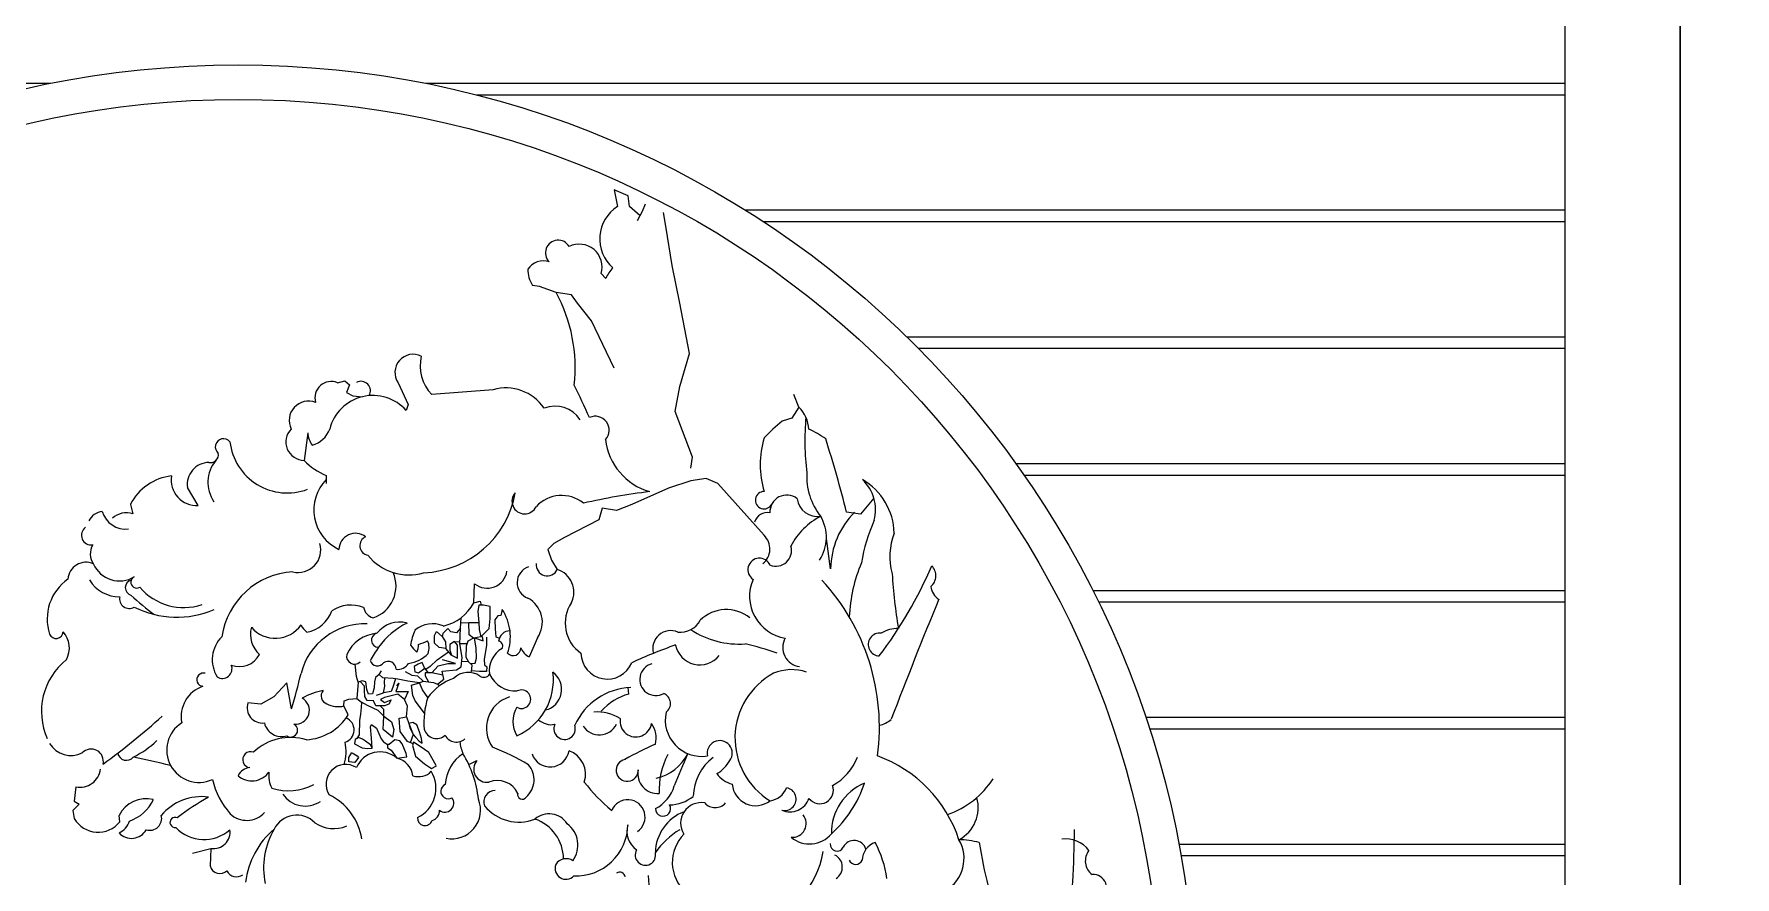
# Model space of a CAD drawing. Header units: metres. Extents: x -470123 to 52933, y -102805 to 420251.
# Drawn here: x 291 to 1765, y 1703 to 2434 of the extents above; entities that cross this region are included whole.
import ezdxf

# ---------------------------------------------------------------- set-up
doc = ezdxf.new("R2010")
doc.units = ezdxf.units.M
for name, color, linetype in [('3', 3, 'Continuous'), ('4', 4, 'Continuous'), ('7', 7, 'Continuous'), ('BH', 3, 'Continuous')]:
    doc.layers.add(name, color=color, linetype=linetype)

msp = doc.modelspace()

# ---------------------------------------------------------------- linework, layer by layer
at = {"layer": '3'}
for p, q in [((304.68, 2391.31), (-682.49, 2391.31)), ((1617.51, 2391.31), (630.35, 2391.31)), ((1617.51, 2381.31), (674.14, 2381.31)), ((1617.51, 2281.31), (907.36, 2281.31)), ((1617.51, 2271.31), (922.98, 2271.31)), ((1617.51, 2171.31), (1047.36, 2171.31)), ((1617.51, 2161.31), (1057.43, 2161.31)), ((1617.51, 2061.31), (1141.88, 2061.31)), ((1617.51, 2051.31), (1148.95, 2051.31)), ((1617.51, 1951.31), (1208.54, 1951.31)), ((1617.51, 1941.31), (1213.5, 1941.31)), ((1617.51, 1841.31), (1254.45, 1841.31)), ((1617.51, 1831.31), (1257.74, 1831.31)), ((1617.51, 1731.31), (1283.13, 1731.31)), ((1617.51, 1721.31), (1284.95, 1721.31))]:
    msp.add_line(p, q, dxfattribs=at)
at = {"layer": '4'}
msp.add_line((1717.51, 2827.44), (1717.51, 627.44), dxfattribs=at)
at = {"layer": '7'}
msp.add_lwpolyline([(1717.51, 2577.44), (1617.51, 2577.44), (1617.51, 627.44), (1717.51, 627.44)], close=True, dxfattribs=at)
for radius in [830, 800.02]:
    msp.add_circle((467.51, 1577.44), radius, dxfattribs=at)
at = {"layer": 'BH'}
for p, q in [((793.36, 2299.02), (796.43, 2284.7)), ((793.36, 2299.02), (793.36, 2299.02)), ((805.64, 2293.9), (793.36, 2299.02)), ((806.66, 2284.7), (805.64, 2293.9)), ((817.93, 2280.6), (820.72, 2286.89)), ((815.88, 2276.51), (806.66, 2284.7)), ((813.83, 2272.42), (817.93, 2280.6)), ((838.18, 2267.55), (836.22, 2279.32)), ((843.64, 2233.47), (838.18, 2267.55)), ((850.46, 2200.75), (843.64, 2233.47)), ((728.86, 2215.13), (722.72, 2216.15)), ((743.19, 2210.02), (728.86, 2215.13)), ((786.19, 2222.29), (782.1, 2226.38)), ((756.5, 2207.97), (743.19, 2210.02)), ((761.62, 2200.81), (756.5, 2207.97)), ((773.91, 2185.46), (761.62, 2200.81)), ((858.65, 2157.13), (850.46, 2200.75)), ((793.36, 2144.54), (773.91, 2185.46)), ((850.46, 2128.5), (858.65, 2157.13)), ((553.65, 2131.78), (559.9, 2133.55)), ((559.9, 2133.55), (563.98, 2129.98)), ((563.98, 2129.98), (561.43, 2123.35)), ((606.15, 2131.72), (615, 2112.77)), ((688.56, 2125.7), (635.29, 2121.68)), ((846.37, 2106.69), (850.46, 2128.5)), ((561.43, 2123.35), (567.05, 2120.29)), ((567.05, 2120.29), (575.15, 2119.67)), ((615, 2112.77), (613.18, 2107.62)), ((953.63, 2110.47), (947.61, 2101.02)), ((953.63, 2110.47), (949.33, 2121.64)), ((861.38, 2067.16), (846.37, 2106.69)), ((947.61, 2101.02), (939.01, 2098.44)), ((527.78, 2088.38), (524.75, 2064.44)), ((860.01, 2057.61), (861.38, 2067.16)), ((543.84, 2051.38), (543.84, 2044.35)), ((432.77, 2025.35), (423.51, 2040.95)), ((840.45, 2040.4), (808.7, 2026.07)), ((859.9, 2046.54), (840.45, 2040.4)), ((873.22, 2048.58), (859.9, 2046.54)), ((883.46, 2044.49), (873.22, 2048.58)), ((923.39, 1999.46), (883.46, 2044.49)), ((374.03, 2026.15), (376.15, 2017.95)), ((783.1, 2023), (780.03, 2012.77)), ((795.39, 2020.95), (783.1, 2023)), ((808.7, 2026.07), (795.39, 2020.95)), ((1018.63, 2031.53), (1006.94, 2017.67)), ((780.03, 2012.77), (750.33, 1997.42)), ((1006.94, 2017.67), (994.9, 2019.39)), ((741.12, 1992.3), (736, 1987.18)), ((750.33, 1997.42), (741.12, 1992.3)), ((981.15, 1970.4), (977.42, 1996.76)), ((736, 1987.18), (739.07, 1977.97)), ((739.07, 1977.97), (744.19, 1969.79)), ((671.81, 1940.92), (672.46, 1957.41)), ((671.81, 1940.92), (677.42, 1942.45)), ((676.1, 1938.88), (675.35, 1933.23)), ((675.35, 1933.23), (676.1, 1923.83)), ((680.24, 1938.88), (676.1, 1938.88)), ((677.42, 1942.45), (678.17, 1938.88)), ((685.89, 1937.75), (680.24, 1938.88)), ((685.89, 1927.21), (685.89, 1937.75)), ((696.38, 1935.07), (695.3, 1929.85)), ((649.34, 1918.67), (645.02, 1914.36)), ((651.86, 1915.8), (649.34, 1918.67)), ((660.14, 1919.03), (656.9, 1914.72)), ((659.78, 1905.36), (660.14, 1919.03)), ((660.14, 1919.03), (660.77, 1927.97)), ((660.45, 1923.5), (667.34, 1923.71)), ((667.34, 1923.71), (676.1, 1923.83)), ((667.89, 1913.05), (667.56, 1923.72)), ((676.1, 1923.83), (676.48, 1917.81)), ((676.48, 1917.81), (677.98, 1911.41)), ((677.98, 1911.41), (685.13, 1918.56)), ((685.13, 1918.56), (685.89, 1927.21)), ((692.66, 1929.47), (690.03, 1926.09)), ((690.03, 1926.09), (690.4, 1918.19)), ((690.4, 1918.19), (690.78, 1911.41)), ((695.3, 1929.85), (692.66, 1929.47)), ((637.7, 1912.54), (639.58, 1915.93)), ((637.7, 1905.77), (637.7, 1912.54)), ((641.84, 1902.01), (637.7, 1905.77)), ((639.58, 1915.93), (644.48, 1911.79)), ((645.02, 1914.36), (644.48, 1911.79)), ((644.48, 1911.79), (647.11, 1906.9)), ((647.11, 1906.9), (647.49, 1901.26)), ((655.02, 1907.28), (650.88, 1904.64)), ((650.88, 1904.64), (650.88, 1899.75)), ((656.9, 1914.72), (651.86, 1915.8)), ((657.65, 1904.27), (655.02, 1907.28)), ((655.02, 1907.28), (659.83, 1907.15)), ((657.65, 1892.98), (657.65, 1904.27)), ((665.93, 1905.39), (659.78, 1905.36)), ((661.58, 1893.49), (659.78, 1905.36)), ((665.18, 1903.14), (664.81, 1893.73)), ((666.69, 1907.65), (665.18, 1903.14)), ((671.58, 1910.29), (666.69, 1907.65)), ((671.58, 1910.29), (667.89, 1913.05)), ((677.98, 1911.41), (671.58, 1910.29)), ((673.84, 1901.63), (672.29, 1910.41)), ((672.29, 1910.41), (679.86, 1908.03)), ((677.98, 1911.41), (677.98, 1911.41)), ((679.86, 1908.03), (679.23, 1911.63)), ((682.82, 1903.92), (680.66, 1892.05)), ((682.82, 1911.12), (682.82, 1903.92)), ((690.78, 1911.41), (693.93, 1910.15)), ((727.05, 1910.65), (719.77, 1894.02)), ((570.1, 1876.83), (569.04, 1887.68)), ((623.42, 1887.74), (620.18, 1885.58)), ((627.02, 1889.17), (623.42, 1887.74)), ((629.18, 1884.5), (627.02, 1889.17)), ((639.98, 1891.33), (633.9, 1885.72)), ((639.98, 1891.33), (649.94, 1898.44)), ((640.95, 1886.13), (649.24, 1888.2)), ((647.49, 1901.26), (641.84, 1902.01)), ((655.87, 1888.2), (644.68, 1891.51)), ((652.38, 1895.61), (647.49, 1901.26)), ((649.24, 1888.2), (655.87, 1888.2)), ((650.88, 1899.75), (652.38, 1895.61)), ((652.38, 1895.61), (657.65, 1892.98)), ((660.86, 1885.22), (661.58, 1893.49)), ((667.06, 1889.59), (661.28, 1890.1)), ((664.81, 1893.73), (667.06, 1889.59)), ((667.06, 1889.59), (670.08, 1886.96)), ((668.57, 1888.28), (673.09, 1888.47)), ((673.09, 1888.47), (674.22, 1892.98)), ((674.22, 1892.98), (673.84, 1901.63)), ((680.66, 1892.05), (681.02, 1887.02)), ((571.57, 1872.16), (570.1, 1876.83)), ((575.07, 1873.33), (571.57, 1872.16)), ((576.91, 1868.6), (573.32, 1872.74)), ((578.29, 1872.45), (575.07, 1873.33)), ((586.48, 1876.25), (585.6, 1872.45)), ((589.7, 1878.59), (586.48, 1876.25)), ((589.7, 1878.59), (591.74, 1881.8)), ((592.91, 1875.96), (589.7, 1878.59)), ((601.98, 1875.37), (592.91, 1875.96)), ((594.26, 1871.91), (594.51, 1875.85)), ((603.88, 1875.08), (601.46, 1867.59)), ((605.78, 1874.79), (601.98, 1875.37)), ((614.55, 1873.04), (605.78, 1874.79)), ((612.26, 1881.26), (618.02, 1878.02)), ((624.66, 1871.52), (614.55, 1873.04)), ((618.02, 1878.02), (623.06, 1877.66)), ((620.18, 1885.58), (620.54, 1880.9)), ((620.54, 1880.9), (623.78, 1880.18)), ((623.06, 1877.66), (628.01, 1873.04)), ((623.78, 1880.18), (629.31, 1884.33)), ((624.79, 1871.57), (628.01, 1873.04)), ((628.01, 1873.04), (636.78, 1871.87)), ((632.42, 1880.18), (629.18, 1884.5)), ((629.54, 1880.18), (629.54, 1877.66)), ((635.3, 1880.18), (629.54, 1880.18)), ((629.54, 1877.66), (632.39, 1872.45)), ((633.9, 1885.72), (630.3, 1883.01)), ((635.3, 1880.18), (640.95, 1886.13)), ((645.02, 1878.2), (635.3, 1880.18)), ((640.29, 1870.41), (645.74, 1874.78)), ((644.3, 1881.62), (656.9, 1882.7)), ((645.74, 1874.78), (644.3, 1881.62)), ((656.9, 1882.7), (660.86, 1885.22)), ((669.7, 1883.2), (669.33, 1880.38)), ((676.7, 1881.26), (669.51, 1881.79)), ((670.08, 1886.96), (669.7, 1883.2)), ((682.82, 1881.26), (676.7, 1881.26)), ((681.02, 1887.02), (683.18, 1885.22)), ((683.18, 1885.22), (682.82, 1881.26)), ((498.43, 1859.2), (487.16, 1853.06)), ((509.69, 1871.48), (498.43, 1859.2)), ((513.79, 1848.96), (509.69, 1871.48)), ((571.57, 1872.16), (570.4, 1857.84)), ((576.91, 1864.88), (576.91, 1868.6)), ((577.32, 1859.5), (576.91, 1864.88)), ((579.39, 1856.19), (577.32, 1859.5)), ((579.17, 1865.73), (578.29, 1872.45)), ((580.63, 1861.64), (579.17, 1865.73)), ((583.85, 1861.93), (580.63, 1861.64)), ((585.31, 1867.19), (583.85, 1861.93)), ((585.6, 1872.45), (585.31, 1867.19)), ((587.42, 1860.75), (593.54, 1862.91)), ((594.29, 1858.68), (590.98, 1857.02)), ((593.54, 1862.91), (594.62, 1868.67)), ((600.02, 1863.99), (593.54, 1862.91)), ((594.62, 1868.67), (594.26, 1871.91)), ((605.88, 1861.57), (594.29, 1858.68)), ((601.46, 1867.59), (600.02, 1863.99)), ((606.71, 1871.08), (604.22, 1864.05)), ((604.22, 1864.05), (614.98, 1864.05)), ((605.05, 1869.02), (606.71, 1871.08)), ((611.67, 1857.02), (605.88, 1861.57)), ((614.98, 1864.05), (611.67, 1857.02)), ((614.98, 1864.05), (614.98, 1864.05)), ((617.77, 1869.53), (624.79, 1871.57)), ((618.94, 1860.47), (617.77, 1869.53)), ((620.99, 1855.79), (618.94, 1860.47)), ((627.42, 1865.44), (624.66, 1871.52)), ((631.91, 1858.69), (627.42, 1865.44)), ((636.78, 1871.87), (640.29, 1870.41)), ((640.29, 1870.41), (641.79, 1868.74)), ((806.15, 1861.78), (805.66, 1867.39)), ((487.16, 1853.06), (475.9, 1854.08)), ((559.14, 1851.39), (559.28, 1855.79)), ((562.96, 1843.75), (559.14, 1851.39)), ((559.28, 1855.79), (563.38, 1857.26)), ((563.38, 1857.26), (570.4, 1857.84)), ((570.4, 1857.84), (574.49, 1854.63)), ((573.61, 1844.4), (572.74, 1838.84)), ((574.2, 1849.95), (573.61, 1844.4)), ((574.49, 1854.63), (574.2, 1849.95)), ((579.61, 1851.76), (574.49, 1854.63)), ((584.77, 1855.78), (579.39, 1856.19)), ((588.73, 1847.61), (579.61, 1851.76)), ((586.84, 1851.65), (584.77, 1855.78)), ((594.29, 1851.65), (586.84, 1851.65)), ((593.7, 1842.65), (588.73, 1847.61)), ((593.7, 1848.44), (590.56, 1851.65)), ((590.98, 1857.02), (594.29, 1854.54)), ((593.7, 1842.65), (593.7, 1848.44)), ((594.29, 1854.54), (600.08, 1856.61)), ((598.01, 1852.89), (594.29, 1851.65)), ((600.08, 1856.61), (598.01, 1852.89)), ((614.16, 1851.23), (611.67, 1857.02)), ((613.33, 1842.13), (614.16, 1851.23)), ((628.95, 1845.08), (620.99, 1855.79)), ((572.74, 1838.84), (572.44, 1826.28)), ((582.09, 1833.29), (582.97, 1835.34)), ((582.97, 1823.36), (582.09, 1833.29)), ((582.97, 1835.34), (587.36, 1832.12)), ((587.36, 1832.12), (591.45, 1822.77)), ((593.29, 1831.05), (593.7, 1842.65)), ((601.16, 1824.42), (593.29, 1831.05)), ((593.7, 1842.65), (600.33, 1837.68)), ((600.33, 1837.68), (602.41, 1831.05)), ((602.41, 1831.05), (601.16, 1824.42)), ((607.12, 1840.89), (613.33, 1842.13)), ((607.95, 1829.31), (607.12, 1840.89)), ((614.16, 1820.63), (607.95, 1829.31)), ((613.33, 1842.13), (615.43, 1836.21)), ((618.94, 1837.09), (615.43, 1836.21)), ((615.43, 1836.21), (619.23, 1826.57)), ((615.43, 1836.21), (616.6, 1831.83)), ((616.6, 1831.83), (619.23, 1826.57)), ((622.45, 1835.05), (618.94, 1837.09)), ((624.79, 1828.91), (622.45, 1835.05)), ((626.54, 1823.06), (624.79, 1828.91)), ((568.93, 1822.19), (568.35, 1818.68)), ((568.35, 1818.68), (575.07, 1815.17)), ((571.86, 1823.94), (568.93, 1822.19)), ((572.44, 1826.28), (570.4, 1823.06)), ((575.37, 1822.48), (571.86, 1823.94)), ((575.07, 1815.17), (579.75, 1814.59)), ((578, 1821.02), (575.37, 1822.48)), ((582.09, 1817.8), (578, 1821.02)), ((579.75, 1814.59), (583.56, 1814.88)), ((583.56, 1814.88), (582.09, 1817.8)), ((583.56, 1814.88), (582.97, 1823.36)), ((591.45, 1822.77), (593.5, 1820.43)), ((593.5, 1820.43), (597.01, 1818.1)), ((598.47, 1818.1), (597.01, 1818.1)), ((597.01, 1818.1), (597.01, 1815.17)), ((597.01, 1815.17), (600.22, 1813.13)), ((603.44, 1821.9), (598.47, 1818.1)), ((607.53, 1821.31), (603.44, 1821.9)), ((609.58, 1818.68), (607.53, 1821.31)), ((613.09, 1810.21), (609.58, 1818.68)), ((619.07, 1818.49), (614.16, 1820.63)), ((619.23, 1826.57), (616.61, 1819.56)), ((619.63, 1820), (618.5, 1816.99)), ((618.5, 1816.99), (621.14, 1807.96)), ((619.23, 1826.57), (621.28, 1824.23)), ((625.28, 1816.24), (619.63, 1820)), ((621.28, 1824.23), (624.5, 1821.02)), ((624.5, 1821.02), (627.13, 1819.27)), ((632.81, 1810.97), (625.28, 1816.24)), ((627.13, 1819.27), (626.54, 1823.06)), ((627.13, 1819.27), (627.13, 1819.27)), ((563.38, 1806.7), (565.96, 1811)), ((563.38, 1802.9), (563.38, 1806.7)), ((568.64, 1802.32), (563.38, 1802.9)), ((566.3, 1810.79), (570.69, 1808.16)), ((571.86, 1806.7), (568.64, 1802.32)), ((570.69, 1808.16), (571.86, 1806.7)), ((600.22, 1813.13), (605.01, 1806.19)), ((605.01, 1806.19), (613.68, 1807.28)), ((613.68, 1807.28), (613.09, 1810.21)), ((621.14, 1807.96), (629.04, 1801.19)), ((629.04, 1801.19), (635.07, 1797.05)), ((639.21, 1799.68), (632.81, 1810.97)), ((635.07, 1797.05), (639.33, 1799.47)), ((326.84, 1781.36), (325.46, 1768.92)), ((329.61, 1766.15), (324.08, 1760.62)), ((324.08, 1760.62), (325.46, 1753.7)), ((325.46, 1768.92), (329.61, 1766.15)), ((364.9, 1750.94), (364.21, 1756.47)), ((427.98, 1723.72), (443.89, 1727.87)), ((443.89, 1727.87), (443.2, 1712.65))]:
    msp.add_line(p, q, dxfattribs=at)
for centre, radius, start, end in [((-208594.93, 158722.78), 261527.73, 323.11, 323.11), ((814.07, 2256.58), 33.19, 122.11, 229.08), ((744.93, 2244.34), 11.04, 30.31, 224.46), ((763.16, 2232.14), 19.79, 343.11, 116.08), ((732.03, 2220.96), 16.44, 72.21, 145.28), ((745.07, 2230.49), 26.55, 180.35, 212.68), ((818.41, 2207.45), 35.47, 137.32, 155.27), ((622.34, 2144.69), 137.38, 353.74, 28.39), ((619.21, 2140.65), 15.82, 63.6, 214.34), ((660.21, 2146.28), 35.02, 165.89, 224.64), ((548.23, 2118.63), 14.22, 67.6, 196), ((573.96, 2124.75), 8.23, 329.9, 117.94), ((699.61, 2087.24), 40.01, 34.02, 106.04), ((-297.82, 1621.66), 1172.51, 24.16, 25.68), ((528.51, 2099.04), 16.79, 68.9, 206.26), ((584.22, 2082.25), 38.5, 41.22, 166.02), ((742.37, 2086.05), 25.45, 32.12, 112.15), ((933.22, 2089.78), 29.07, 3.53, 45.39), ((777.01, 2090.59), 12.11, 318.19, 114.61), ((1040.83, 1975.05), 159.98, 129.53, 137.16), ((1183.39, 2081.66), 224.62, 174.85, 187.14), ((454.81, 2076.04), 7.14, 39.23, 230.73), ((510.03, 2086.17), 50.01, 186.45, 290.66), ((524.86, 2080.42), 15.98, 135.54, 269.6), ((546.96, 2089.25), 19.2, 182.6, 217.76), ((525.54, 2099.3), 22.68, 285.97, 340.04), ((838.85, 2088.41), 53.14, 186.37, 254.02), ((999.63, 2060.63), 79.56, 163.04, 196.96), ((920.82, 2004.39), 96.51, 54.51, 64.59), ((99.34, 1799.42), 922.18, 13.8, 17.91), ((443.56, 2069.3), 6.84, 257.11, 10.19), ((563.21, 2100.2), 52.52, 222.92, 248.36), ((415.3, 2004.94), 46.4, 96.87, 152.8), ((431.47, 2047.34), 22.03, 170.44, 273.37), ((442.46, 2043.51), 19.12, 91.29, 187.7), ((470.43, 2045.31), 29.21, 139.32, 215.08), ((1015.42, 2050.32), 55.02, 176.42, 218.81), ((571.02, 2021.43), 37.92, 135.79, 244.84), ((625.28, 2050.56), 83.59, 272.04, 350.19), ((715.84, 2029), 10.98, 138.23, 334.43), ((895.69, 1461.31), 580.43, 97.07, 102.82), ((923.45, 2029.91), 7.52, 89.37, 331.6), ((981.48, 2000.26), 54.71, 1.13, 60.21), ((983.96, 2021.38), 36.13, 345.79, 46.86), ((747.95, 2003.73), 30.25, 51.12, 137.25), ((943.06, 2019.74), 14.57, 51.78, 183.29), ((969.98, 2033.76), 18.1, 188.16, 278.14), ((340.12, 1999.5), 8.46, 125.94, 278.58), ((351.94, 2004.49), 15.85, 98.19, 152.21), ((370.09, 2026.07), 21.24, 196.1, 276.55), ((370.44, 2000.97), 17.91, 71.43, 132.16), ((926.13, 2007.86), 11.3, 77.82, 165.36), ((997.93, 1964.74), 57.06, 116.41, 153.75), ((941.48, 1997.73), 35.96, 326.67, 30.23), ((1051.96, 1969.4), 70.83, 135.11, 179.19), ((1161.11, 1949.34), 155.53, 156.04, 170.3), ((354.81, 1983.39), 15.51, 150.01, 214.77), ((519.48, 1986.83), 19.66, 256.25, 16.15), ((569.22, 1986.85), 14.32, 52.13, 178.96), ((581.44, 1990.42), 8.46, 113.9, 260.36), ((912.13, 1987.63), 16.33, 308.81, 46.42), ((1089.48, 1981.08), 57.02, 159.19, 195.22), ((335.42, 1960.53), 15.52, 64.62, 176.74), ((615.23, 2010.06), 44.97, 218.47, 286.85), ((919.42, 1969.58), 10.05, 23.14, 236.43), ((933.6, 1986.27), 13.66, 248.82, 15.69), ((344.1, 1926.84), 42.18, 124.96, 198.15), ((364.56, 1984.46), 24.58, 203.8, 301.39), ((379.47, 1958.82), 5.12, 114.35, 302.28), ((518.72, 1901.79), 66.07, 93.4, 171.58), ((575.37, 1955.34), 28.97, 288.25, 24.04), ((683.35, 1970.95), 17.38, 231.2, 351.28), ((723.56, 1958.36), 14.26, 107.58, 250.21), ((735.44, 1974.04), 9.73, 174.91, 334.06), ((737.81, 1950.09), 20.71, 334.38, 72.05), ((947.55, 1946.55), 36.73, 156.48, 261.03), ((1134.82, 1922.45), 137.67, 157.31, 177.39), ((719.69, 2124.11), 380.47, 322.93, 336.6), ((1434.18, 1988.18), 400.33, 183.16, 190), ((1059.9, 1964.37), 12.43, 310.66, 43.88), ((364.24, 1976.06), 29.87, 210.91, 271.27), ((376.39, 1954.04), 6.71, 105.12, 254.41), ((489.34, 2065.45), 164.5, 225.77, 235.01), ((420.47, 1986.93), 50.17, 220.28, 288.24), ((835.75, 1833.24), 187.64, 352.3, 42.74), ((1085.14, 1957.79), 17.38, 189.45, 233.8), ((372.99, 1944.28), 8.31, 166.71, 301.65), ((414.16, 2009.65), 81.25, 243.07, 293.5), ((522.49, 1942.68), 27.52, 279.62, 341.54), ((565.37, 1908.08), 30.84, 69.32, 122.94), ((587.58, 1938.87), 11.48, 189.18, 254.13), ((636.52, 1959.83), 40.04, 282.72, 331.82), ((660.52, 1911.39), 42.97, 340.63, 33.44), ((707.52, 1924.06), 23.7, 325.52, 61.75), ((782.89, 1923.29), 31.88, 145.96, 235.14), ((890.76, 1902.51), 32.48, 51.21, 134.24), ((4752.88, 423.52), 3979.81, 157.54, 159.15), ((501.03, 1913.5), 22.9, 164.45, 229.43), ((499.67, 1937.48), 27.33, 220.74, 324.71), ((533.74, 1926.3), 12.64, 201.39, 238.26), ((577.48, 1865.36), 57.31, 88.15, 165.55), ((607.41, 1899.69), 24.52, 74.6, 143.09), ((645.45, 1860.86), 69.98, 116.77, 143.66), ((670.51, 1895.27), 54.3, 156.25, 170.72), ((635.99, 1899.29), 23.44, 66.5, 130.39), ((850.97, 1934.73), 19.32, 263.06, 332.42), ((901.38, 1979.83), 74.72, 236.34, 274.32), ((1039.5, 1891.15), 27.53, 89.11, 121.79), ((309.66, 1916.06), 6.12, 202.67, 357.33), ((300.56, 1901.77), 20.68, 330.44, 42.61), ((473.23, 1891.48), 28.17, 134.84, 211.73), ((590.17, 1883.36), 31.15, 94.36, 156.15), ((900.77, 1703.84), 369.52, 147.51, 149.59), ((589.06, 1908.44), 6.11, 101.83, 270.19), ((695.98, 1968.26), 101.86, 219.09, 223.64), ((610.26, 1904.58), 13.71, 331.15, 0.76), ((577.52, 2030.32), 133.88, 290.3, 293.89), ((618.81, 1901.87), 14.27, 340.03, 25.07), ((703.54, 1906.3), 10.36, 92.08, 173.18), ((692.74, 1903.37), 4.19, 330.27, 82.89), ((994.01, 1485.97), 443.54, 109.41, 114.7), ((842.49, 1901.22), 15.59, 66.79, 195.49), ((867.69, 1908.55), 21.52, 191.41, 321.27), ((853.93, 1675.28), 236.08, 70.01, 77.01), ((956.2, 1902.05), 16.56, 150.25, 262.91), ((1023.67, 1904.71), 9.93, 82.32, 267.73), ((354.68, 1846.57), 57.72, 128.76, 203.96), ((468.62, 1905.44), 19.84, 249.14, 331.95), ((568.37, 1894.5), 6.85, 167.67, 314.25), ((588.25, 1892.59), 6.42, 195.59, 325.49), ((597.35, 1883.05), 7.03, 1.42, 122.82), ((605.54, 1894.8), 11.63, 264.23, 326.14), ((611.6, 1916.42), 28.33, 277.3, 316.71), ((706.7, 1882.41), 21.52, 118.66, 189.25), ((705.85, 1901.74), 6.65, 223.86, 0.61), ((726.77, 1907.85), 15.5, 202.92, 243.17), ((787.53, 1897.57), 22.86, 181.1, 337.84), ((829.53, 1874.42), 13.91, 103.97, 299.66), ((437.45, 1874.21), 5.75, 74.13, 265.24), ((453.8, 1883.71), 8.38, 237.21, 22.36), ((57.67, 1987.12), 476.59, 343.15, 346.97), ((669.17, 1831.93), 45.87, 108.96, 144.32), ((666.97, 1862.46), 18.08, 55.74, 134.64), ((680.55, 1882.19), 5.88, 234.6, 326.63), ((708.33, 1889.62), 25.24, 205.01, 272.37), ((688, 1874.01), 52.79, 293.58, 7.26), ((729.52, 1865.82), 18.4, 283.79, 53.9), ((962.03, 1823.58), 63.84, 118.42, 238.4), ((947.31, 1842.94), 39.99, 71.02, 113.07), ((445.82, 1842.12), 27.8, 108.54, 191.14), ((517.19, 1847.62), 12.04, 263.52, 61.16), ((551.44, 1807.92), 57.74, 100.11, 119.5), ((546.3, 1859.98), 6.92, 136.29, 254.78), ((697.36, 1837.33), 68.85, 161.93, 185.15), ((710.95, 1832.18), 28.28, 107.13, 215.98), ((713.11, 1857.27), 8.05, 240.27, 117.64), ((810.52, 1811.26), 56.34, 92.78, 155.45), ((819.03, 1814.4), 49.1, 105.21, 138.41), ((832.76, 1853.56), 9.5, 306.84, 67.42), ((488.64, 1849.97), 13.39, 162.14, 276.85), ((523.96, 1867.89), 45.86, 273.35, 328.25), ((554.36, 1871.9), 21.06, 242.03, 283.12), ((729.92, 1837.96), 24.18, 149.35, 210.65), ((778.24, 1807.28), 38.98, 58.25, 93.7), ((869.33, 1839.29), 31.59, 167.81, 279.05), ((-28.56, 2321.01), 643.44, 306.08, 311.95), ((433.57, 1813.13), 28, 122.46, 294.46), ((505.42, 1840.49), 15.65, 194.06, 285.84), ((513.05, 1830.37), 5.98, 235.8, 62.24), ((556.78, 1830.7), 11.22, 287.5, 67.11), ((639.55, 1834.38), 11.23, 196.67, 311.46), ((738.87, 1851.08), 15.9, 226.67, 281.4), ((750.48, 1831.69), 9.29, 155.85, 18.71), ((780.59, 1843.04), 16.67, 213.45, 333.09), ((812.3, 1838.26), 13.72, 170.95, 351.83), ((807.2, 1823.58), 22.61, 346.33, 34.29), ((1018.86, 1856.57), 22.34, 281.68, 311.28), ((322.73, 1830.31), 21.88, 211.2, 296.19), ((340.09, 1803.45), 10.57, 346.58, 136.85), ((341.53, 1878.96), 79.96, 295.98, 313.97), ((513.06, 1777.05), 47.06, 73.23, 133.32), ((523.34, 1811.77), 37.72, 342.83, 12.61), ((656.79, 1831.16), 11.1, 207.95, 311.45), ((705.66, 1826.95), 46.51, 188.06, 201.36), ((608.94, 1611.93), 218.47, 59.67, 68.77), ((947.12, 1549.26), 293.7, 113.68, 119.42), ((884.95, 1810.45), 10.91, 323.81, 192.42), ((370.65, 1811.93), 7.65, 190.57, 320.61), ((200.85, 951.52), 873.42, 76.22, 78.39), ((478.34, 1804.8), 6.93, 69.43, 263.76), ((560.66, 1783.65), 17.03, 56.89, 213.07), ((590.48, 1789.37), 22.22, 49.18, 157.4), ((600.7, 1788.17), 18.53, 8.51, 76.55), ((680.81, 1781.71), 33.79, 123.13, 177.35), ((584.12, 1761.49), 92.05, 5.64, 31.81), ((653.82, 1838.79), 40.37, 289.62, 300.88), ((683, 1796.6), 11.33, 138.28, 279.86), ((704.27, 1787.51), 19.83, 310.59, 40.93), ((738.02, 1815.04), 16.52, 197.69, 351.11), ((747.26, 1792.3), 21.39, 341.1, 70.67), ((804.76, 1795.66), 9.62, 101.4, 2.32), ((820.57, 1828.66), 41.1, 283.25, 333.17), ((899.75, 1778.38), 67.35, 152.77, 182.45), ((-4767.18, 4128.15), 6083.38, 337.32, 337.6), ((905.51, 1772.04), 43.46, 127.05, 178.68), ((866.63, 1819.88), 31.43, 300.3, 329.66), ((960.72, 1823.59), 46.65, 298.32, 339.27), ((982.44, 1699.23), 115.73, 18.23, 70.17), ((330.45, 1799), 18, 258.44, 352.25), ((511.73, 1803.27), 68.37, 193.22, 221.51), ((478.8, 1785.23), 12.74, 95.44, 153.54), ((479.33, 1804.6), 18.17, 228.91, 324.66), ((519.1, 1791.4), 25.09, 173.83, 206.79), ((623.97, 1805.4), 15.31, 251.15, 315.83), ((610.68, 1780.17), 28.3, 295.46, 30.95), ((692.15, 1767.19), 19.62, 25.28, 111.56), ((903.58, 1893.14), 173.59, 218.38, 229.72), ((831.13, 1792.58), 17.12, 168.3, 274.44), ((901.65, 1806.22), 23.42, 215.11, 255.54), ((1028.9, 1741.22), 47.08, 113.01, 180.81), ((913.25, 1816.58), 102.38, 312.05, 341.77), ((1056.51, 1831.32), 78.48, 289.38, 326.76), ((387.72, 1744.8), 26.25, 76.26, 153.6), ((362.25, 1784.68), 34.82, 288.33, 335.6), ((435.72, 1727.4), 45.37, 82.42, 140.15), ((553.4, 1575.48), 226.37, 119.56, 127.78), ((511.04, 1825.27), 47.4, 252.39, 297.62), ((525.66, 1787.94), 23.33, 213.71, 304.12), ((524.19, 1728.25), 51.17, 8.89, 64.28), ((646.7, 1767.08), 7.72, 232.13, 37.83), ((649.56, 1777.36), 6.42, 112.96, 300.21), ((652.85, 1761.02), 24.77, 257.98, 22.59), ((690.04, 1768.4), 9.57, 89.02, 201.93), ((713.73, 1774.47), 3.99, 164.11, 329.53), ((805.25, 1755.12), 14.99, 303.63, 158.06), ((813.98, 1791.74), 33.08, 297.34, 343.01), ((840.94, 1799.49), 33.85, 270.96, 308.61), ((916.08, 1785.27), 20.35, 184.88, 307.89), ((926.16, 1787.05), 18, 277.71, 338.56), ((941.31, 1770.65), 9.95, 255.45, 80.76), ((945.9, 1776.94), 17.42, 246, 340.97), ((971.74, 1778.46), 11.82, 217.52, 20.07), ((1077.58, 1763.23), 31.47, 298.01, 16.05), ((390.81, 1753.94), 10.38, 252.74, 14.12), ((412.76, 1750.46), 4.4, 63.58, 277.49), ((474.88, 1772.97), 20.77, 226.29, 317.65), ((518.23, 1734.93), 21.83, 44, 153.81), ((633.29, 1760.45), 8.69, 285.34, 3.55), ((710.83, 1788.94), 38.24, 219.1, 291.33), ((736.94, 1739.17), 18.68, 32.51, 130.77), ((835.77, 1762.38), 6.6, 180.22, 29.63), ((867.64, 1723.67), 38.46, 110.73, 179.19), ((868.82, 1749.77), 17.79, 79.94, 212.64), ((880.97, 1775.52), 12.23, 222.3, 317.7), ((947.93, 1749.42), 11.97, 265.58, 38.87), ((346.14, 1765.94), 24.02, 210.61, 321.37), ((356.78, 1756.79), 17.21, 295.57, 342.57), ((374.95, 1751.35), 14.74, 223.22, 330.19), ((437.95, 1769.83), 34.19, 223.95, 311), ((446.12, 1742.09), 14.4, 261.1, 7.73), ((545.35, 1689.72), 72.04, 130.41, 172.97), ((555.33, 1711.26), 65.74, 149.57, 192.04), ((550.37, 1774.68), 29.57, 236.24, 292.35), ((629.39, 1754.22), 6.56, 176.49, 340.9), ((712.85, 1718.62), 36.68, 0.13, 71.08), ((738.95, 1730.69), 23.07, 324.1, 53.41), ((760.35, 1748.96), 44.98, 267.58, 359.28), ((824.31, 1742.71), 19.82, 163.33, 234.61), ((883.81, 1687.13), 66.03, 120.38, 145.83), ((878.35, 1715.89), 34.51, 135.27, 228.48), ((962.88, 1756.45), 24.73, 230.07, 320.01), ((324.78, 1752.21), 867.81, 353.48, 359.47), ((820.54, 1722.13), 8.88, 150.19, 13.56), ((986.73, 1731.4), 5.92, 174.05, 335.46), ((1001.56, 1724.22), 10.57, 15.94, 153.45), ((1025.21, 1717.23), 16.72, 109.02, 178.43), ((936.1, 1688.68), 94.69, 7.89, 27.93), ((1064.53, 1719.13), 32.26, 300.9, 30.38), ((1090.01, 1653.35), 82.13, 76, 88.36), ((1572.3, 1808.24), 468.51, 189.24, 193.96), ((1184.89, 1710.64), 25.41, 37.39, 97.87), ((1216.46, 1716.97), 14.57, 141.35, 233.85), ((451.65, 1714.73), 8.7, 193.78, 314.35), ((751.65, 1710.54), 9.43, 159.28, 316.2), ((751.79, 1708.51), 10.44, 55.97, 149.07), ((898.33, 1737.43), 77.32, 283.64, 350.91), ((979.43, 1711.61), 11.84, 302.9, 62.83), ((1002.86, 1720.25), 6.19, 204.48, 335.52), ((466.07, 1712.46), 9.23, 205.35, 306.6), ((798.13, 1702.27), 5.02, 9.29, 121.85), ((774.44, 1696.55), 49.35, 295.23, 9.22), ((1208.57, 1693.38), 11.84, 310.23, 93.4)]:
    msp.add_arc(centre, radius, start, end, dxfattribs=at)

doc.saveas('drawing.dxf')
